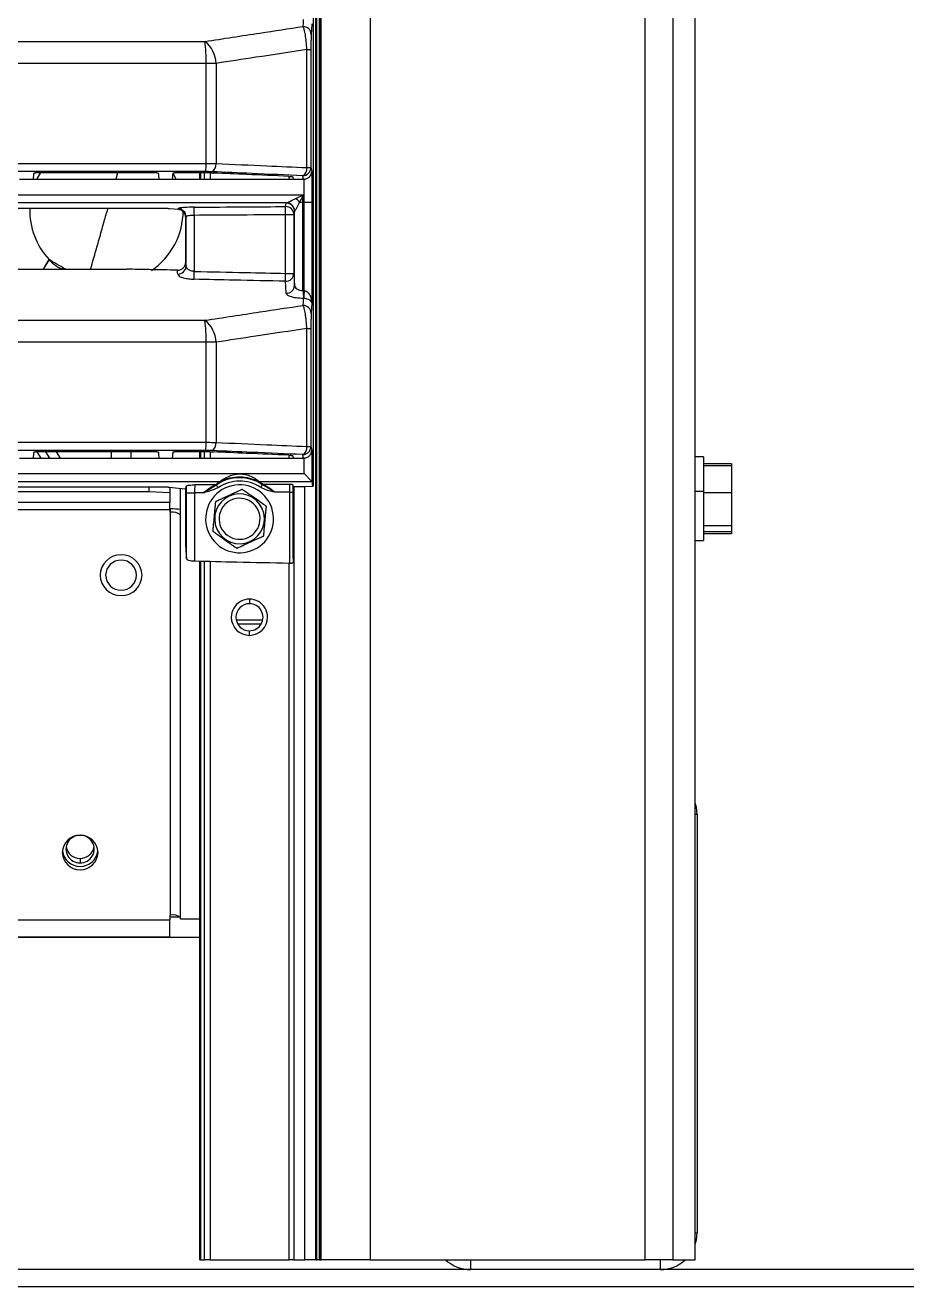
# Model space of a CAD drawing. Header units: millimetres. Extents: x -356 to 237, y 0 to 365.
# Drawn here: x 123.37 to 128.74, y 9.94 to 17.63 of the extents above; entities that cross this region are included whole.
import ezdxf

# ---------------------------------------------------------------- set-up
doc = ezdxf.new("R2010")
doc.units = ezdxf.units.MM

msp = doc.modelspace()

# ---------------------------------------------------------------- linework, layer by layer
at = {"color": 7, "linetype": 'Continuous', "lineweight": 25}
for p, q in [((125.1437, 24.613), (125.1437, 10.1015)), ((125.1438, 24.613), (125.1438, 10.1015)), ((125.1464, 10.1015), (125.1464, 24.613)), ((125.1613, 24.613), (125.1613, 10.1015)), ((125.1654, 24.613), (125.1654, 10.1015)), ((125.1654, 24.613), (125.1654, 10.1015)), ((125.1739, 10.1015), (125.1739, 24.613)), ((125.4731, 24.613), (125.4731, 10.1015)), ((125.1416, 10.1015), (125.1416, 24.4127)), ((127.1479, 10.1015), (127.1479, 24.1694)), ((127.3174, 24.1081), (127.3174, 10.1015)), ((127.4537, 10.1015), (127.4537, 24.103)), ((127.4537, 10.1015), (127.4537, 24.103)), ((125.1239, 19.904), (125.1239, 14.8184)), ((125.0863, 16.7597), (125.0863, 17.4789)), ((125.0863, 17.4789), (125.1113, 17.4789)), ((125.1113, 17.4789), (125.1113, 16.7597)), ((124.4726, 16.7849), (124.4726, 17.3946)), ((124.5328, 17.3946), (124.4726, 17.3946)), ((124.5328, 17.3946), (124.5328, 16.7841)), ((123.3361, 16.6887), (123.418, 16.6887)), ((123.418, 16.6887), (124.1849, 16.6887)), ((124.1718, 16.7268), (123.4322, 16.7268)), ((123.4438, 16.6916), (123.4649, 16.7296)), ((123.9324, 16.7268), (123.922, 16.6887)), ((124.1849, 16.6887), (124.2659, 16.6887)), ((124.2659, 16.6887), (125.0039, 16.6887)), ((124.2688, 16.7259), (124.2876, 16.6916)), ((124.4962, 16.7268), (124.2802, 16.7268)), ((124.4323, 16.7268), (124.4323, 16.6887)), ((124.4376, 16.7268), (124.4376, 16.6887)), ((124.4636, 16.6887), (124.4636, 16.7268)), ((124.4982, 16.7268), (124.4982, 16.6887)), ((124.978, 16.6887), (124.978, 16.706)), ((125.0039, 16.6887), (125.0659, 16.6887)), ((125.0702, 16.5482), (125.0702, 16.6889)), ((125.0863, 16.7597), (125.1113, 16.7597)), ((125.1164, 16.7345), (125.1164, 16.5482)), ((125.0191, 16.5711), (125.0652, 16.594)), ((125.0614, 16.5863), (125.042, 16.5482)), ((125.042, 16.5482), (125.0614, 16.5482)), ((125.0652, 16.594), (125.0614, 16.5863)), ((125.0614, 16.5482), (125.0614, 16.5863)), ((125.0614, 16.5482), (125.0652, 16.5482)), ((125.0614, 16.0094), (125.0614, 16.5482)), ((125.0652, 16.594), (125.0652, 16.5482)), ((125.0702, 16.5482), (125.0652, 16.5482)), ((125.0652, 16.5482), (125.0652, 16.0093)), ((125.0702, 16.0091), (125.0702, 16.5482)), ((125.0702, 16.5482), (125.1164, 16.5482)), ((125.1164, 16.5482), (125.1164, 15.9352)), ((124.241, 16.5106), (118.7045, 16.5106)), ((123.873, 16.5106), (123.8657, 16.4842)), ((124.3489, 16.4513), (124.346, 16.468)), ((124.3505, 16.1585), (124.3505, 16.4592)), ((124.4005, 16.4684), (124.4005, 16.1267)), ((125.0072, 16.472), (124.9572, 16.472)), ((124.9572, 16.1145), (124.9572, 16.472)), ((125.0072, 16.472), (125.0072, 16.1145)), ((125.0114, 16.0414), (125.0114, 16.4931)), ((124.3489, 16.186), (124.3489, 16.4513)), ((123.5148, 16.1988), (123.4798, 16.1401)), ((123.5152, 16.1983), (123.4804, 16.1401)), ((118.7045, 16.1401), (123.989, 16.1401)), ((124.9572, 16.1145), (125.0072, 16.1145)), ((125.0614, 16.0094), (125.0644, 16.0094)), ((125.0863, 15.0597), (125.0863, 15.7789)), ((125.0863, 15.7789), (125.1113, 15.7789)), ((125.1113, 15.7789), (125.1113, 15.0597)), ((124.4726, 15.0849), (124.4726, 15.6946)), ((124.5328, 15.6946), (124.4726, 15.6946)), ((124.5328, 15.6946), (124.5328, 15.0841)), ((124.1718, 15.0268), (123.4322, 15.0268)), ((123.4417, 15.0268), (123.4661, 14.9887)), ((123.4928, 15.0268), (123.5172, 14.9887)), ((123.585, 14.9887), (123.5605, 15.0268)), ((123.8946, 15.0268), (123.8946, 14.9887)), ((124.0146, 15.0268), (124.0146, 14.9887)), ((124.4962, 15.0268), (124.2802, 15.0268)), ((124.4323, 15.0268), (124.4323, 14.9887)), ((124.4376, 15.0268), (124.4376, 14.9887)), ((124.4636, 14.9887), (124.4636, 15.0268)), ((124.4982, 15.0268), (124.4982, 14.9887)), ((124.978, 14.9887), (124.978, 15.006)), ((125.0863, 15.0597), (125.1113, 15.0597)), ((125.1164, 15.0345), (125.1164, 14.8442)), ((123.3361, 14.9887), (123.418, 14.9887)), ((123.418, 14.9887), (124.1849, 14.9887)), ((124.1849, 14.9887), (124.2659, 14.9887)), ((124.2659, 14.9887), (125.0039, 14.9887)), ((125.0039, 14.9887), (125.0659, 14.9887)), ((125.0702, 14.894), (125.0702, 14.9889)), ((127.5046, 14.9961), (127.4537, 14.9961)), ((127.5046, 14.9955), (127.4537, 14.9955)), ((127.5046, 14.9961), (127.5046, 14.9955)), ((127.5046, 14.9955), (127.5046, 14.7844)), ((127.6746, 14.9545), (127.5046, 14.9545)), ((127.6746, 14.9411), (127.5046, 14.9411)), ((127.6746, 14.9545), (127.6746, 14.9411)), ((127.6746, 14.9411), (127.6746, 14.7772)), ((118.7045, 14.894), (125.0702, 14.894)), ((124.5638, 14.8462), (124.5429, 14.8308)), ((124.8072, 14.8325), (124.7883, 14.8462)), ((125.1164, 14.8442), (124.7973, 14.8442)), ((125.1164, 14.8442), (125.1164, 14.8442)), ((124.1261, 14.7829), (113.2833, 14.7829)), ((124.241, 14.8106), (118.7045, 14.8106)), ((124.1261, 14.7829), (124.1261, 14.8106)), ((124.2511, 14.7763), (124.1261, 14.7829)), ((124.2511, 14.8107), (124.2511, 14.7763)), ((124.2511, 14.7763), (124.2511, 14.7179)), ((124.3164, 12.1796), (124.3164, 14.8045)), ((124.3489, 14.4478), (124.3489, 14.8017)), ((124.3522, 14.7772), (124.4022, 14.7772)), ((124.3522, 14.3752), (124.3522, 14.7772)), ((124.4022, 14.7772), (124.4022, 14.3593)), ((124.9821, 14.7809), (125.0021, 14.7809)), ((124.9821, 14.3466), (124.9821, 14.7809)), ((125.0021, 14.7809), (125.0021, 14.352)), ((125.0039, 14.3972), (125.0039, 14.8163)), ((125.0063, 14.8163), (125.0063, 10.1015)), ((125.0733, 10.1015), (125.0733, 14.8164)), ((125.1239, 14.8184), (125.1219, 14.8165)), ((127.5046, 14.7844), (127.4537, 14.7844)), ((127.5046, 14.7844), (127.5046, 14.4855)), ((127.6746, 14.7772), (127.5046, 14.7772)), ((127.6746, 14.7772), (127.6746, 14.5766)), ((124.2511, 14.7179), (113.1583, 14.7179)), ((124.2511, 14.6736), (124.2511, 14.7179)), ((124.2511, 14.6736), (113.1583, 14.6736)), ((124.2511, 14.679), (124.2564, 14.679)), ((124.2511, 14.6736), (124.2511, 14.6583)), ((124.2511, 14.6583), (124.2564, 14.6583)), ((124.2564, 14.6583), (124.2564, 14.679)), ((124.2564, 12.2026), (124.2564, 14.6583)), ((127.6746, 14.5766), (127.5046, 14.5766)), ((127.6746, 14.5399), (127.5046, 14.5399)), ((127.6746, 14.5766), (127.6746, 14.5399)), ((127.6746, 14.5399), (127.6746, 14.5277)), ((127.4537, 14.4855), (127.5046, 14.4855)), ((127.6746, 14.5277), (127.5046, 14.5277)), ((124.4323, 14.3587), (124.4323, 10.1015)), ((124.4376, 14.3586), (124.4376, 10.1015)), ((124.4636, 10.1015), (124.4636, 14.358)), ((124.4982, 14.3573), (124.4982, 10.1015)), ((124.978, 10.1015), (124.978, 14.3467)), ((124.7368, 14.129), (124.7368, 14.101)), ((124.6557, 14.0035), (124.8179, 14.0035)), ((124.6653, 13.9773), (124.8082, 13.9773)), ((124.7368, 13.908), (124.7368, 13.936)), ((127.4537, 12.817), (127.4646, 12.817)), ((127.4646, 12.817), (127.4646, 10.2662)), ((123.7045, 12.5487), (123.7045, 12.5216)), ((113.1583, 12.1743), (124.2511, 12.1743)), ((124.2564, 12.2026), (124.2511, 12.2026)), ((124.2511, 12.2026), (124.2511, 12.1743)), ((124.2511, 12.1924), (124.3128, 12.1924)), ((124.2511, 12.0705), (124.2511, 12.1743)), ((124.3164, 12.1796), (124.4323, 12.1796)), ((124.4323, 12.0654), (112.9768, 12.0654)), ((113.1583, 12.0705), (124.2511, 12.0705)), ((127.4537, 10.2662), (127.4646, 10.2662)), ((124.4376, 10.1015), (124.4323, 10.1015)), ((124.4376, 10.1015), (124.4636, 10.1015)), ((124.4982, 10.1015), (124.4636, 10.1015)), ((124.4982, 10.1015), (124.978, 10.1015)), ((125.0063, 10.1015), (124.978, 10.1015)), ((125.0063, 10.1015), (125.0733, 10.1015)), ((125.1416, 10.1015), (125.0733, 10.1015)), ((125.1437, 10.1015), (125.1416, 10.1015)), ((125.1438, 10.1015), (125.1437, 10.1015)), ((125.1438, 10.1015), (125.1464, 10.1015)), ((125.1613, 10.1015), (125.1464, 10.1015)), ((125.1613, 10.1015), (125.1654, 10.1015)), ((125.1654, 10.1015), (125.1739, 10.1015)), ((125.1654, 10.1015), (125.1654, 10.1015)), ((125.4731, 10.1015), (125.1739, 10.1015)), ((125.4731, 10.1015), (127.1479, 10.1015)), ((126.0845, 10.1015), (126.0845, 10.0416)), ((127.3174, 10.1015), (127.1479, 10.1015)), ((127.24, 10.1015), (127.24, 10.0416)), ((127.3174, 10.1015), (127.4537, 10.1015)), ((127.4537, 10.1015), (127.4537, 10.1015)), ((165.1111, 10.0416), (105.1111, 10.0416)), ((165.1111, 9.937), (105.1111, 9.937))]:
    msp.add_line(p, q, dxfattribs=at)
at = {"color": 7, "linetype": 'Continuous', "lineweight": 25, "flags": 128}
for points in [[(125.0638, 17.6196), (125.0652, 17.6431), (125.0662, 17.6615)], [(125.1164, 17.6352), (125.1143, 17.5997), (125.1127, 17.5718)], [(118.7045, 17.5286), (120.3188, 17.5286), (121.9324, 17.5286), (123.1995, 17.5286), (124.4657, 17.5286)], [(124.4726, 17.3946), (122.5515, 17.3946), (120.6286, 17.3946), (118.7045, 17.3946)], [(118.7045, 16.7849), (120.6284, 16.7849), (122.5517, 16.7849), (124.4726, 16.7849)], [(124.4694, 16.7351), (122.5495, 16.7351), (120.6276, 16.7351), (118.7045, 16.7351)], [(125.1113, 16.7597), (125.1142, 16.7456), (125.1164, 16.7345)], [(118.7045, 16.594), (120.8265, 16.594), (122.9474, 16.594), (125.0652, 16.594)], [(124.9624, 16.5442), (122.8787, 16.5442), (120.7923, 16.5442), (118.7045, 16.5442)], [(124.9568, 16.5218), (124.9592, 16.5336), (124.9611, 16.5429)], [(124.2501, 16.5108), (124.2778, 16.5081), (124.2996, 16.5061)], [(124.4005, 16.4684), (124.4004, 16.4776), (124.4003, 16.4866), (124.4003, 16.4948), (124.4002, 16.5022), (124.4002, 16.5084), (124.4002, 16.5133), (124.4002, 16.5166), (124.4002, 16.5182)], [(124.9572, 16.472), (124.9571, 16.4812), (124.9571, 16.4901), (124.957, 16.4984), (124.957, 16.5057), (124.9569, 16.512), (124.9569, 16.5168), (124.9569, 16.5201), (124.9568, 16.5218)], [(125.0114, 16.4931), (125.009, 16.4813), (125.0072, 16.472)], [(124.3489, 16.186), (124.3498, 16.1706), (124.3505, 16.1585)], [(124.3995, 16.0788), (124.3995, 16.0818), (124.3996, 16.0858), (124.3997, 16.0909), (124.3998, 16.0969), (124.4, 16.1037), (124.4001, 16.111), (124.4003, 16.1188), (124.4005, 16.1267)], [(124.9561, 16.0666), (124.9561, 16.0696), (124.9562, 16.0736), (124.9564, 16.0787), (124.9565, 16.0847), (124.9567, 16.0915), (124.9568, 16.0988), (124.957, 16.1066), (124.9572, 16.1145)], [(125.0072, 16.1145), (125.0095, 16.0736), (125.0114, 16.0414)], [(124.9603, 15.9936), (124.9579, 16.0345), (124.9561, 16.0666)], [(125.0638, 15.9196), (125.0652, 15.9431), (125.0662, 15.9615)], [(125.1164, 15.9352), (125.1143, 15.8997), (125.1127, 15.8718)], [(118.7045, 15.8286), (120.3188, 15.8286), (121.9324, 15.8286), (123.1995, 15.8286), (124.4657, 15.8286)], [(124.4726, 15.6946), (122.5515, 15.6946), (120.6286, 15.6946), (118.7045, 15.6946)], [(118.7045, 15.0849), (120.6284, 15.0849), (122.5517, 15.0849), (124.4726, 15.0849)], [(124.4694, 15.0351), (122.5495, 15.0351), (120.6276, 15.0351), (118.7045, 15.0351)], [(125.1113, 15.0597), (125.1142, 15.0456), (125.1164, 15.0345)], [(124.555, 14.8442), (122.6067, 14.8442), (120.6561, 14.8442), (118.7045, 14.8442)], [(124.2501, 14.8108), (124.3038, 14.8057), (124.346, 14.8017)], [(124.4586, 14.7775), (124.427, 14.7773), (124.4022, 14.7772)], [(124.4041, 14.827), (124.4759, 14.8274), (124.5323, 14.8278)], [(124.5453, 14.8079), (124.5431, 14.8111), (124.541, 14.8142), (124.5391, 14.817), (124.5373, 14.8195), (124.5359, 14.8215), (124.5349, 14.8231), (124.5342, 14.824), (124.5339, 14.8244)], [(124.805, 14.8096), (124.8072, 14.8128), (124.8092, 14.8159), (124.8112, 14.8187), (124.8128, 14.8212), (124.8142, 14.8233), (124.8153, 14.8248), (124.8159, 14.8258), (124.8162, 14.8262)], [(124.8177, 14.8296), (124.9092, 14.8302), (124.9811, 14.8307)], [(124.9821, 14.7809), (124.9317, 14.7805), (124.8921, 14.7803)], [(125.0039, 14.8163), (125.07, 14.8164), (125.1219, 14.8165)], [(124.7417, 14.4768), (124.7414, 14.4773), (124.7412, 14.4778), (124.741, 14.4783), (124.7408, 14.4788), (124.7406, 14.4792), (124.7403, 14.4797), (124.7401, 14.4802), (124.7399, 14.4807)], [(124.3491, 14.4286), (124.3508, 14.3987), (124.3522, 14.3752)], [(125.0036, 14.378), (125.0028, 14.3635), (125.0021, 14.352)], [(127.4646, 12.817), (127.4602, 12.8608), (127.4537, 12.8858)], [(127.4537, 10.1974), (127.4602, 10.2224), (127.4646, 10.2662)]]:
    msp.add_lwpolyline(points, dxfattribs=at)
at = {"color": 7, "linetype": 'Continuous', "lineweight": 25}
for centre, radius, start, end in [((125.0635, 17.5704), 0.0492, 1.57979, 89.63225), ((123.5954, 17.4163), 0.8774, 358.58478, 7.35442), ((124.3567, 17.3902), 0.1762, 1.45169, 51.79876), ((124.2531, 16.7739), 0.2198, 349.81962, 2.85901), ((124.4836, 16.7775), 0.0497, 299.63284, 7.62208), ((125.0371, 16.753), 0.0497, 299.64466, 7.66666), ((125.0614, 16.7599), 0.05, 270.37647, 359.79657), ((124.9614, 16.4929), 0.05, 0.20666, 90.38412), ((124.9616, 16.4938), 0.0504, 0.67877, 89.14821), ((124.9131, 16.4426), 0.1666, 39.3259, 50.46237), ((123.84, 16.4978), 0.4418, 178.27544, 222.67469), ((123.8855, 16.4999), 0.4477, 304.74377, 359.63822), ((124.3005, 16.4591), 0.05, 0.20314, 90.34488), ((124.9572, 16.4718), 0.05, 0.20986, 90.38632), ((123.6498, 16.3025), 0.169, 217.85839, 254.58633), ((124.3012, 16.1599), 0.0493, 268.02483, 358.35746), ((124.9579, 16.1159), 0.0493, 267.90172, 358.34911), ((124.9621, 16.0429), 0.0493, 267.90172, 358.34911), ((125.4299, 15.9997), 0.3656, 178.48602, 185.99601), ((125.3487, 15.9965), 0.2838, 177.40525, 187.07985), ((125.3521, 15.9816), 0.2832, 174.42839, 184.08188), ((125.0635, 15.8704), 0.0492, 1.57754, 89.64012), ((123.5954, 15.7163), 0.8774, 358.58478, 7.35442), ((124.3567, 15.6902), 0.1762, 1.45169, 51.79876), ((124.2531, 15.0739), 0.2197, 349.81822, 2.86041), ((124.4836, 15.0775), 0.0497, 299.62724, 7.62768), ((125.0371, 15.053), 0.0497, 299.64125, 7.67006), ((125.0614, 15.0598), 0.05, 270.37103, 359.802), ((124.6764, 14.6185), 0.2504, 56.05111, 124.67676), ((124.6764, 14.6185), 0.2303, 56.04668, 124.68019), ((124.5551, 14.8637), 0.0195, 269.61116, 296.16223), ((124.7969, 14.8638), 0.0196, 243.97353, 271.08334), ((124.6764, 14.6185), 0.207, 114.74402, 294.74402), ((124.5324, 14.8475), 0.0197, 269.77342, 301.99582), ((124.6764, 14.6185), 0.207, 294.74402, 114.74402), ((124.6764, 14.6185), 0.1517, 294.74401, 114.74401), ((124.8174, 14.8494), 0.0198, 238.80168, 270.90797), ((124.6764, 14.6185), 0.1517, 114.74401, 294.74401), ((124.6764, 14.6185), 0.125, 114.74364, 294.74444), ((123.696, 14.3365), 1.0084, 24.60575, 24.84737), ((124.6764, 14.6185), 0.125, 294.74364, 114.74444), ((124.2579, 14.1878), 0.4912, 83.15754, 90.17207), ((124.2704, 14.5887), 0.071, 49.60718, 101.36902), ((123.9546, 14.2715), 0.128, 1.50469, 178.49531), ((123.9546, 14.2722), 0.0945, 1.59842, 178.40158), ((123.9546, 14.2782), 0.128, 181.50252, 358.49748), ((123.9546, 14.2775), 0.0945, 181.59646, 358.40354), ((124.7364, 14.0185), 0.1105, 359.99757, 180.00243), ((124.7368, 14.0185), 0.0825, 90.00163, 269.99837), ((124.7368, 14.0185), 0.0825, 269.99837, 90.00163), ((124.7364, 14.0185), 0.1105, 180, 0), ((123.7049, 12.5814), 0.109, 1.59652, 178.40348), ((123.7022, 12.6052), 0.0836, 88.40234, 271.59766), ((123.7033, 12.6342), 0.0855, 190.42098, 270.85796), ((123.7069, 12.6052), 0.0836, 268.39924, 91.60076), ((123.7058, 12.6342), 0.0855, 269.13511, 349.58595), ((123.7049, 12.5875), 0.109, 181.59908, 358.40092), ((123.7049, 12.6086), 0.1093, 187.23208, 352.76792), ((124.2704, 12.133), 0.071, 49.6185, 101.3661), ((126.0846, 10.2662), 0.2246, 227.16409, 269.99776), ((127.2399, 10.2662), 0.2246, 270.00104, 312.83591)]:
    msp.add_arc(centre, radius, start, end, dxfattribs=at)
for points, knots in [([(124.4657, 17.5286), (124.5773, 17.5457), (124.7767, 17.5762), (124.9761, 17.6064), (125.0638, 17.6196)], [0, 0, 0, 0, 0.560013, 1, 1, 1, 1]), ([(125.0863, 17.4789), (125.0855, 17.4951), (125.0838, 17.5253), (125.0784, 17.5657), (125.0729, 17.5969), (125.0664, 17.6132), (125.0638, 17.6196)], [0, 0, 0, 0, 0.339843, 0.632774, 0.855599, 1, 1, 1, 1]), ([(125.1127, 17.5718), (125.1125, 17.5667), (125.1119, 17.5533), (125.1117, 17.5317), (125.1114, 17.5058), (125.1114, 17.4882), (125.1113, 17.4789)], [0, 0, 0, 0, 0.1653963, 0.4312572, 0.6995606, 1, 1, 1, 1]), ([(125.0863, 17.4789), (124.983, 17.4633), (124.7985, 17.4353), (124.614, 17.4071), (124.5328, 17.3946)], [0, 0, 0, 0, 0.5599894, 1, 1, 1, 1]), ([(124.4726, 16.7849), (124.4829, 16.7848), (124.503, 16.7848), (124.5231, 16.7843), (124.5328, 16.7841)], [0, 0, 0, 0, 0.51293, 1, 1, 1, 1]), ([(124.5328, 16.7841), (124.6362, 16.7795), (124.8207, 16.7713), (125.0052, 16.7632), (125.0863, 16.7597)], [0, 0, 0, 0, 0.559996, 1, 1, 1, 1]), ([(123.4217, 16.7259), (123.4212, 16.7217), (123.4205, 16.7147), (123.4196, 16.7051), (123.4188, 16.6969), (123.4182, 16.6915), (123.418, 16.6887)], [0, 0, 0, 0, 0.339944, 0.559967, 0.779977, 1, 1, 1, 1]), ([(123.4217, 16.7259), (123.4218, 16.726), (123.4221, 16.7262), (123.4232, 16.7263), (123.4247, 16.7265), (123.4266, 16.7267), (123.429, 16.7268), (123.4309, 16.7268), (123.4322, 16.7268)], [0, 0, 0, 0, 0.038898, 0.116835, 0.304568, 0.462722, 0.636934, 1, 1, 1, 1]), ([(124.1718, 16.7268), (124.173, 16.7268), (124.1752, 16.7268), (124.178, 16.7267), (124.1799, 16.7264), (124.1808, 16.7263), (124.1811, 16.7261), (124.1812, 16.726)], [0, 0, 0, 0, 0.372918, 0.701551, 0.894435, 0.965093, 1, 1, 1, 1]), ([(124.1812, 16.726), (124.1819, 16.719), (124.1831, 16.7066), (124.1843, 16.6942), (124.1849, 16.6887)], [0, 0, 0, 0, 0.559986, 1, 1, 1, 1]), ([(124.2696, 16.7259), (124.2691, 16.7217), (124.2685, 16.7147), (124.2675, 16.7051), (124.2667, 16.6969), (124.2661, 16.6915), (124.2659, 16.6887)], [0, 0, 0, 0, 0.3400293, 0.5599695, 0.7800473, 1, 1, 1, 1]), ([(124.2696, 16.7259), (124.2697, 16.726), (124.27, 16.7262), (124.2712, 16.7263), (124.2726, 16.7265), (124.2745, 16.7267), (124.277, 16.7268), (124.2789, 16.7268), (124.2802, 16.7268)], [0, 0, 0, 0, 0.039491, 0.11795, 0.3056, 0.463994, 0.638263, 1, 1, 1, 1]), ([(124.5081, 16.7343), (124.5011, 16.7345), (124.4882, 16.735), (124.4753, 16.735), (124.4694, 16.7351)], [0, 0, 0, 0, 0.544723, 1, 1, 1, 1]), ([(124.4962, 16.7268), (124.4999, 16.7268), (124.507, 16.7268), (124.5142, 16.7265), (124.5177, 16.7264)], [0, 0, 0, 0, 0.512987, 1, 1, 1, 1]), ([(125.0617, 16.7099), (124.9584, 16.7144), (124.7738, 16.7225), (124.5893, 16.7307), (124.5081, 16.7343)], [0, 0, 0, 0, 0.559999, 1, 1, 1, 1]), ([(124.9761, 16.7061), (124.8905, 16.7099), (124.7377, 16.7166), (124.5849, 16.7234), (124.5177, 16.7264)], [0, 0, 0, 0, 0.559995, 1, 1, 1, 1]), ([(124.9761, 16.7061), (124.9794, 16.706), (124.9855, 16.7057), (124.993, 16.7048), (124.9983, 16.7043), (125.0004, 16.7031), (125.0011, 16.7026)], [0, 0, 0, 0, 0.388766, 0.713671, 0.897687, 1, 1, 1, 1]), ([(125.0011, 16.7026), (125.0016, 16.7), (125.0025, 16.6954), (125.0035, 16.6908), (125.0039, 16.6887)], [0, 0, 0, 0, 0.559971, 1, 1, 1, 1]), ([(125.0659, 16.6887), (125.0651, 16.6927), (125.0637, 16.6997), (125.0623, 16.7068), (125.0617, 16.7099)], [0, 0, 0, 0, 0.559862, 1, 1, 1, 1]), ([(125.0702, 16.6889), (125.0694, 16.6889), (125.068, 16.6888), (125.0665, 16.6888), (125.0659, 16.6887)], [0, 0, 0, 0, 0.559602, 1, 1, 1, 1]), ([(125.0702, 16.6889), (125.0737, 16.6894), (125.0807, 16.6904), (125.093, 16.6954), (125.1051, 16.7047), (125.1144, 16.7191), (125.1157, 16.7295), (125.1164, 16.7345)], [0, 0, 0, 0, 0.1481651, 0.2986486, 0.5582997, 0.7867772, 1, 1, 1, 1]), ([(124.9611, 16.5429), (124.9612, 16.5432), (124.9615, 16.5437), (124.9621, 16.544), (124.9624, 16.5442)], [0, 0, 0, 0, 0.459628, 1, 1, 1, 1]), ([(124.9624, 16.5442), (124.9633, 16.5446), (124.9659, 16.5456), (124.9728, 16.5488), (124.9908, 16.5572), (125.0072, 16.5653), (125.0191, 16.5711)], [0, 0, 0, 0, 0.048842, 0.129519, 0.365515, 1, 1, 1, 1]), ([(125.042, 16.5482), (125.0364, 16.5376), (125.0282, 16.5218), (125.0186, 16.5048), (125.0143, 16.4973), (125.0126, 16.4952), (125.0121, 16.4944)], [0, 0, 0, 0, 0.581319, 0.868006, 0.95326, 1, 1, 1, 1]), ([(123.7688, 16.1401), (123.7692, 16.1413), (123.7754, 16.1625), (123.7904, 16.2155), (123.8144, 16.3003), (123.8406, 16.3937), (123.8577, 16.4555), (123.8657, 16.4842)], [0, 0, 0, 0, 0.009834, 0.185949, 0.462199, 0.749537, 1, 1, 1, 1]), ([(124.241, 16.5106), (124.2425, 16.5106), (124.2456, 16.5106), (124.2486, 16.5107), (124.2501, 16.5108)], [0, 0, 0, 0, 0.505002, 1, 1, 1, 1]), ([(124.2996, 16.5061), (124.2997, 16.5066), (124.2999, 16.5076), (124.3001, 16.5086), (124.3002, 16.509)], [0, 0, 0, 0, 0.559585, 1, 1, 1, 1]), ([(124.346, 16.468), (124.3435, 16.4736), (124.3387, 16.4842), (124.3235, 16.4996), (124.3089, 16.5036), (124.2996, 16.5061)], [0, 0, 0, 0, 0.292698, 0.549806, 1, 1, 1, 1]), ([(124.4002, 16.5182), (124.386, 16.5181), (124.3604, 16.5179), (124.3295, 16.5149), (124.3095, 16.5139), (124.3023, 16.5101), (124.3002, 16.509)], [0, 0, 0, 0, 0.418853, 0.759017, 0.930714, 1, 1, 1, 1]), ([(124.3505, 16.4592), (124.3502, 16.4577), (124.3496, 16.4551), (124.3491, 16.4524), (124.3489, 16.4513)], [0, 0, 0, 0, 0.560104, 1, 1, 1, 1]), ([(124.4005, 16.4684), (124.3943, 16.4682), (124.3852, 16.4679), (124.3734, 16.4668), (124.3643, 16.4652), (124.3558, 16.4643), (124.3517, 16.4604), (124.3505, 16.4592)], [0, 0, 0, 0, 0.35679, 0.527667, 0.683183, 0.899382, 1, 1, 1, 1]), ([(124.4002, 16.5182), (124.5041, 16.5189), (124.6896, 16.52), (124.8752, 16.5212), (124.9568, 16.5218)], [0, 0, 0, 0, 0.56, 1, 1, 1, 1]), ([(124.9572, 16.472), (124.8533, 16.4713), (124.6677, 16.4701), (124.4821, 16.4689), (124.4005, 16.4684)], [0, 0, 0, 0, 0.560001, 1, 1, 1, 1]), ([(125.0121, 16.4944), (125.0119, 16.4942), (125.0115, 16.4938), (125.0114, 16.4933), (125.0114, 16.4931)], [0, 0, 0, 0, 0.5976616, 1, 1, 1, 1]), ([(123.5164, 16.1988), (123.5161, 16.1984), (123.5157, 16.1979), (123.5153, 16.1983), (123.5152, 16.1983)], [0, 0, 0, 0, 0.772031, 1, 1, 1, 1]), ([(123.6182, 16.139), (123.6082, 16.1446), (123.5882, 16.156), (123.5541, 16.1756), (123.5303, 16.1902), (123.5164, 16.1988)], [0, 0, 0, 0, 0.290519, 0.584551, 1, 1, 1, 1]), ([(124.2981, 16.134), (124.3015, 16.1341), (124.3083, 16.1344), (124.318, 16.1375), (124.3269, 16.1424), (124.3371, 16.1512), (124.3467, 16.1657), (124.3481, 16.1792), (124.3489, 16.186)], [0, 0, 0, 0, 0.1251239, 0.2507597, 0.3760891, 0.5012403, 0.7505707, 1, 1, 1, 1]), ([(124.4005, 16.1267), (124.397, 16.127), (124.3902, 16.1275), (124.3805, 16.1298), (124.3717, 16.1331), (124.3625, 16.1383), (124.3533, 16.1462), (124.3513, 16.1546), (124.3505, 16.1585)], [0, 0, 0, 0, 0.161328, 0.322142, 0.46229, 0.599957, 0.820546, 1, 1, 1, 1]), ([(123.9902, 16.1401), (123.99, 16.1401), (123.9896, 16.1401), (123.9892, 16.1401), (123.989, 16.1401)], [0, 0, 0, 0, 0.5604521, 1, 1, 1, 1]), ([(124.2981, 16.134), (124.2407, 16.1352), (124.138, 16.1372), (124.0354, 16.1392), (123.9902, 16.1401)], [0, 0, 0, 0, 0.560008, 1, 1, 1, 1]), ([(124.2995, 16.1106), (124.2992, 16.115), (124.2988, 16.1228), (124.2983, 16.1306), (124.2981, 16.134)], [0, 0, 0, 0, 0.560019, 1, 1, 1, 1]), ([(124.2995, 16.1106), (124.3024, 16.106), (124.3105, 16.0932), (124.3366, 16.0868), (124.3663, 16.0803), (124.388, 16.0794), (124.3995, 16.0788)], [0, 0, 0, 0, 0.146654, 0.407435, 0.685515, 1, 1, 1, 1]), ([(124.9561, 16.0666), (124.8522, 16.069), (124.6666, 16.0732), (124.4811, 16.0771), (124.3995, 16.0788)], [0, 0, 0, 0, 0.560005, 1, 1, 1, 1]), ([(124.4005, 16.1267), (124.5044, 16.1245), (124.69, 16.1206), (124.8755, 16.1164), (124.9572, 16.1145)], [0, 0, 0, 0, 0.560004, 1, 1, 1, 1]), ([(125.0114, 16.0414), (125.0115, 16.0401), (125.0117, 16.0383), (125.0122, 16.0366), (125.0123, 16.0361), (125.0123, 16.036), (125.0124, 16.036), (125.013, 16.034), (125.016, 16.028), (125.0233, 16.0212), (125.0327, 16.016), (125.0414, 16.0127), (125.0511, 16.0103), (125.0579, 16.0097), (125.0614, 16.0094)], [0, 0, 0, 0, 0.063926, 0.080847, 0.085357, 0.086583, 0.086976, 0.087207, 0.180689, 0.400963, 0.538533, 0.678288, 0.839009, 1, 1, 1, 1]), ([(125.0644, 16.0094), (125.0645, 16.0094), (125.0648, 16.0094), (125.0651, 16.0093), (125.0652, 16.0093)], [0, 0, 0, 0, 0.55966, 1, 1, 1, 1]), ([(125.0652, 16.0093), (125.0662, 16.0093), (125.0678, 16.0093), (125.0695, 16.0092), (125.0702, 16.0091)], [0, 0, 0, 0, 0.5598353, 1, 1, 1, 1]), ([(125.0702, 16.0091), (125.0742, 16.0081), (125.0825, 16.006), (125.0958, 15.9959), (125.1119, 15.9732), (125.1146, 15.9502), (125.1164, 15.9352)], [0, 0, 0, 0, 0.129207, 0.272909, 0.523848, 1, 1, 1, 1]), ([(124.4657, 15.8286), (124.5773, 15.8457), (124.7767, 15.8762), (124.9761, 15.9064), (125.0638, 15.9196)], [0, 0, 0, 0, 0.560013, 1, 1, 1, 1]), ([(125.0662, 15.9615), (125.0511, 15.9621), (125.0233, 15.9632), (124.9906, 15.9713), (124.9673, 15.9799), (124.9622, 15.9898), (124.9603, 15.9936)], [0, 0, 0, 0, 0.392449, 0.717181, 0.893069, 1, 1, 1, 1]), ([(125.0863, 15.7789), (125.0855, 15.7951), (125.0838, 15.8253), (125.0784, 15.8657), (125.0729, 15.8969), (125.0664, 15.9132), (125.0638, 15.9196)], [0, 0, 0, 0, 0.3398537, 0.6327937, 0.8556249, 1, 1, 1, 1]), ([(125.0671, 15.9615), (125.0669, 15.9615), (125.0667, 15.9615), (125.0664, 15.9615), (125.0662, 15.9615)], [0, 0, 0, 0, 0.559775, 1, 1, 1, 1]), ([(125.0696, 15.9615), (125.0691, 15.9615), (125.0683, 15.9615), (125.0675, 15.9615), (125.0671, 15.9615)], [0, 0, 0, 0, 0.561111, 1, 1, 1, 1]), ([(125.1164, 15.9352), (125.1155, 15.9383), (125.1136, 15.9453), (125.103, 15.9533), (125.0913, 15.958), (125.0796, 15.9607), (125.073, 15.9612), (125.0696, 15.9615)], [0, 0, 0, 0, 0.163464, 0.374429, 0.655167, 0.822126, 1, 1, 1, 1]), ([(125.1127, 15.8718), (125.1125, 15.8667), (125.1119, 15.8533), (125.1117, 15.8317), (125.1114, 15.8058), (125.1114, 15.7882), (125.1113, 15.7789)], [0, 0, 0, 0, 0.1653963, 0.4312572, 0.6995606, 1, 1, 1, 1]), ([(125.0863, 15.7789), (124.983, 15.7633), (124.7985, 15.7353), (124.614, 15.7071), (124.5328, 15.6946)], [0, 0, 0, 0, 0.5599894, 1, 1, 1, 1]), ([(124.4726, 15.0849), (124.4829, 15.0848), (124.503, 15.0848), (124.5231, 15.0843), (124.5328, 15.0841)], [0, 0, 0, 0, 0.51293, 1, 1, 1, 1]), ([(124.5328, 15.0841), (124.6362, 15.0795), (124.8207, 15.0713), (125.0052, 15.0632), (125.0863, 15.0597)], [0, 0, 0, 0, 0.559996, 1, 1, 1, 1]), ([(123.4217, 15.0259), (123.4212, 15.0217), (123.4205, 15.0147), (123.4196, 15.0051), (123.4188, 14.9969), (123.4182, 14.9915), (123.418, 14.9887)], [0, 0, 0, 0, 0.340069, 0.559967, 0.779977, 1, 1, 1, 1]), ([(123.4217, 15.0259), (123.4218, 15.026), (123.4221, 15.0262), (123.4232, 15.0263), (123.4247, 15.0265), (123.4266, 15.0267), (123.429, 15.0268), (123.4309, 15.0268), (123.4322, 15.0268)], [0, 0, 0, 0, 0.038898, 0.116835, 0.304568, 0.462722, 0.636934, 1, 1, 1, 1]), ([(124.1718, 15.0268), (124.173, 15.0268), (124.1752, 15.0268), (124.178, 15.0267), (124.1799, 15.0264), (124.1808, 15.0263), (124.1811, 15.0261), (124.1812, 15.026)], [0, 0, 0, 0, 0.373002, 0.701709, 0.894699, 0.965373, 1, 1, 1, 1]), ([(124.1812, 15.026), (124.1819, 15.019), (124.1831, 15.0066), (124.1843, 14.9942), (124.1849, 14.9887)], [0, 0, 0, 0, 0.559986, 1, 1, 1, 1]), ([(124.2696, 15.0259), (124.2691, 15.0217), (124.2685, 15.0147), (124.2675, 15.0051), (124.2667, 14.9969), (124.2661, 14.9915), (124.2659, 14.9887)], [0, 0, 0, 0, 0.3400293, 0.5599695, 0.7800473, 1, 1, 1, 1]), ([(124.2696, 15.0259), (124.2697, 15.026), (124.27, 15.0262), (124.2712, 15.0263), (124.2726, 15.0265), (124.2745, 15.0267), (124.277, 15.0268), (124.2789, 15.0268), (124.2802, 15.0268)], [0, 0, 0, 0, 0.039491, 0.11795, 0.3056, 0.463994, 0.638263, 1, 1, 1, 1]), ([(124.5081, 15.0343), (124.5011, 15.0345), (124.4882, 15.035), (124.4753, 15.035), (124.4694, 15.0351)], [0, 0, 0, 0, 0.544723, 1, 1, 1, 1]), ([(124.4962, 15.0268), (124.4999, 15.0268), (124.507, 15.0268), (124.5142, 15.0265), (124.5177, 15.0264)], [0, 0, 0, 0, 0.512987, 1, 1, 1, 1]), ([(125.0617, 15.0099), (124.9584, 15.0144), (124.7738, 15.0225), (124.5893, 15.0307), (124.5081, 15.0343)], [0, 0, 0, 0, 0.559999, 1, 1, 1, 1]), ([(124.9761, 15.0061), (124.8905, 15.0099), (124.7377, 15.0166), (124.5849, 15.0234), (124.5177, 15.0264)], [0, 0, 0, 0, 0.559995, 1, 1, 1, 1]), ([(124.9761, 15.0061), (124.9794, 15.006), (124.9855, 15.0057), (124.993, 15.0048), (124.9983, 15.0043), (125.0004, 15.0031), (125.0011, 15.0026)], [0, 0, 0, 0, 0.388766, 0.713671, 0.897687, 1, 1, 1, 1]), ([(125.0011, 15.0026), (125.0016, 15), (125.0025, 14.9954), (125.0035, 14.9908), (125.0039, 14.9887)], [0, 0, 0, 0, 0.559971, 1, 1, 1, 1]), ([(125.0659, 14.9887), (125.0651, 14.9927), (125.0637, 14.9997), (125.0623, 15.0068), (125.0617, 15.0099)], [0, 0, 0, 0, 0.559862, 1, 1, 1, 1]), ([(125.0702, 14.9889), (125.0737, 14.9894), (125.0807, 14.9904), (125.093, 14.9954), (125.1051, 15.0047), (125.1144, 15.0191), (125.1157, 15.0295), (125.1164, 15.0345)], [0, 0, 0, 0, 0.148163, 0.298619, 0.558307, 0.786781, 1, 1, 1, 1]), ([(125.0702, 14.9889), (125.0694, 14.9889), (125.068, 14.9888), (125.0665, 14.9888), (125.0659, 14.9887)], [0, 0, 0, 0, 0.559643, 1, 1, 1, 1]), ([(124.5323, 14.8278), (124.5363, 14.8309), (124.5436, 14.8367), (124.5514, 14.8419), (124.555, 14.8442)], [0, 0, 0, 0, 0.53905, 1, 1, 1, 1]), ([(124.555, 14.8442), (124.5555, 14.8446), (124.5567, 14.8456), (124.56, 14.8482), (124.5677, 14.854), (124.5848, 14.8659), (124.6113, 14.8798), (124.6449, 14.89), (124.679, 14.8932), (124.7129, 14.8894), (124.7458, 14.8788), (124.7712, 14.865), (124.7869, 14.8534), (124.794, 14.8477), (124.7964, 14.8451), (124.7973, 14.8442)], [0, 0, 0, 0, 0.0066194, 0.0177134, 0.047333, 0.1157086, 0.2527194, 0.3832484, 0.509779, 0.6357078, 0.7655474, 0.8978443, 0.9602206, 0.9856448, 1, 1, 1, 1]), ([(124.7883, 14.8462), (124.788, 14.8464), (124.7872, 14.8469), (124.7847, 14.8481), (124.7785, 14.8512), (124.7634, 14.8577), (124.7295, 14.8687), (124.6776, 14.8754), (124.6252, 14.8693), (124.5905, 14.8584), (124.5745, 14.8516), (124.5677, 14.8483), (124.565, 14.8469), (124.5641, 14.8464), (124.5638, 14.8462)], [0, 0, 0, 0, 0.004364, 0.012719, 0.035553, 0.094058, 0.224883, 0.493058, 0.762732, 0.897693, 0.960692, 0.986126, 0.995266, 1, 1, 1, 1]), ([(124.7973, 14.8442), (124.8013, 14.8415), (124.8084, 14.8369), (124.815, 14.8318), (124.8177, 14.8296)], [0, 0, 0, 0, 0.578178, 1, 1, 1, 1]), ([(125.0702, 14.894), (125.0755, 14.8887), (125.0855, 14.8785), (125.0994, 14.8642), (125.1089, 14.8535), (125.1145, 14.8473), (125.1159, 14.845), (125.1164, 14.8442)], [0, 0, 0, 0, 0.328718, 0.632153, 0.87849, 0.962902, 1, 1, 1, 1]), ([(125.1164, 14.8442), (125.1174, 14.839), (125.1192, 14.8298), (125.1211, 14.8205), (125.1219, 14.8165)], [0, 0, 0, 0, 0.559982, 1, 1, 1, 1]), ([(124.241, 14.8106), (124.2425, 14.8106), (124.2456, 14.8106), (124.2486, 14.8107), (124.2501, 14.8108)], [0, 0, 0, 0, 0.505002, 1, 1, 1, 1]), ([(124.346, 14.8017), (124.3465, 14.8017), (124.3475, 14.8017), (124.3485, 14.8017), (124.3489, 14.8017)], [0, 0, 0, 0, 0.559736, 1, 1, 1, 1]), ([(124.3489, 14.8017), (124.3495, 14.805), (124.3507, 14.8108), (124.3519, 14.8166), (124.3524, 14.8192)], [0, 0, 0, 0, 0.559864, 1, 1, 1, 1]), ([(124.3522, 14.7772), (124.3522, 14.7852), (124.3522, 14.7992), (124.3523, 14.8132), (124.3524, 14.8192)], [0, 0, 0, 0, 0.5705154, 1, 1, 1, 1]), ([(124.3524, 14.8192), (124.354, 14.82), (124.3593, 14.8226), (124.3771, 14.8241), (124.3926, 14.8258), (124.4041, 14.827)], [0, 0, 0, 0, 0.104272, 0.337588, 1, 1, 1, 1]), ([(124.4041, 14.827), (124.4039, 14.8254), (124.4031, 14.82), (124.4028, 14.8094), (124.4023, 14.7945), (124.4022, 14.7832), (124.4022, 14.7772)], [0, 0, 0, 0, 0.100395, 0.322455, 0.636435, 1, 1, 1, 1]), ([(124.4586, 14.7775), (124.4652, 14.7836), (124.4782, 14.7954), (124.4991, 14.8098), (124.5159, 14.8194), (124.5263, 14.8247), (124.5304, 14.8268), (124.5318, 14.8275), (124.5323, 14.8278)], [0, 0, 0, 0, 0.299094, 0.589405, 0.84705, 0.945883, 0.980318, 1, 1, 1, 1]), ([(124.4586, 14.7775), (124.4719, 14.7866), (124.4964, 14.8032), (124.5222, 14.8178), (124.5339, 14.8244)], [0, 0, 0, 0, 0.543282, 1, 1, 1, 1]), ([(124.5453, 14.8079), (124.5296, 14.8009), (124.5016, 14.7883), (124.4718, 14.7808), (124.4586, 14.7775)], [0, 0, 0, 0, 0.558525, 1, 1, 1, 1]), ([(124.5429, 14.8308), (124.5419, 14.8301), (124.5389, 14.8279), (124.536, 14.8258), (124.5339, 14.8244)], [0, 0, 0, 0, 0.32317, 1, 1, 1, 1]), ([(124.6929, 14.7979), (124.6926, 14.7977), (124.6914, 14.7972), (124.6887, 14.7959), (124.6844, 14.794), (124.6736, 14.789), (124.649, 14.7776), (124.6263, 14.7672), (124.6111, 14.7602)], [0, 0, 0, 0, 0.011163, 0.044056, 0.097522, 0.170178, 0.4407, 1, 1, 1, 1]), ([(124.84, 14.6939), (124.8399, 14.694), (124.8395, 14.6942), (124.8382, 14.6952), (124.8341, 14.698), (124.8237, 14.7054), (124.8006, 14.7217), (124.7666, 14.7457), (124.7326, 14.7698), (124.7094, 14.7862), (124.6988, 14.7937), (124.6947, 14.7966), (124.6933, 14.7976), (124.693, 14.7978), (124.6929, 14.7979)], [0, 0, 0, 0, 0.0017418, 0.0069392, 0.0274988, 0.0847736, 0.2193833, 0.4985795, 0.7774425, 0.9139028, 0.9720742, 0.9929367, 0.9982281, 1, 1, 1, 1]), ([(124.8921, 14.7803), (124.8752, 14.7841), (124.8452, 14.7909), (124.8173, 14.8039), (124.805, 14.8096)], [0, 0, 0, 0, 0.5614197, 1, 1, 1, 1]), ([(124.8162, 14.8262), (124.8141, 14.8276), (124.8111, 14.8297), (124.8081, 14.8318), (124.8072, 14.8325)], [0, 0, 0, 0, 0.676775, 1, 1, 1, 1]), ([(124.8921, 14.7803), (124.8787, 14.7892), (124.854, 14.8055), (124.828, 14.8197), (124.8162, 14.8262)], [0, 0, 0, 0, 0.5432969, 1, 1, 1, 1]), ([(124.8177, 14.8296), (124.8183, 14.8293), (124.8197, 14.8286), (124.8238, 14.8266), (124.8343, 14.8214), (124.8512, 14.812), (124.8723, 14.7979), (124.8854, 14.7862), (124.8921, 14.7803)], [0, 0, 0, 0, 0.019677, 0.05416, 0.152985, 0.410543, 0.70089, 1, 1, 1, 1]), ([(124.9811, 14.8307), (124.9856, 14.83), (124.9919, 14.8291), (124.9991, 14.8283), (125.0012, 14.827), (125.0018, 14.8266)], [0, 0, 0, 0, 0.649751, 0.899351, 1, 1, 1, 1]), ([(124.9821, 14.7809), (124.9821, 14.7869), (124.9821, 14.7982), (124.9819, 14.8131), (124.9818, 14.8237), (124.9813, 14.829), (124.9811, 14.8307)], [0, 0, 0, 0, 0.363846, 0.67808, 0.900084, 1, 1, 1, 1]), ([(125.0039, 14.8163), (125.0035, 14.8183), (125.0028, 14.8217), (125.0021, 14.8251), (125.0018, 14.8266)], [0, 0, 0, 0, 0.560162, 1, 1, 1, 1]), ([(125.0018, 14.8266), (125.0019, 14.8185), (125.0021, 14.8033), (125.0021, 14.7881), (125.0021, 14.7809)], [0, 0, 0, 0, 0.528602, 1, 1, 1, 1]), ([(124.5293, 14.7225), (124.5293, 14.7224), (124.5292, 14.722), (124.5291, 14.7203), (124.5286, 14.7154), (124.5274, 14.7027), (124.5249, 14.6745), (124.521, 14.6331), (124.5172, 14.5916), (124.5146, 14.5632), (124.5134, 14.5504), (124.513, 14.5453), (124.5128, 14.5436), (124.5128, 14.5432), (124.5128, 14.5431)], [0, 0, 0, 0, 0.00175, 0.006956, 0.027523, 0.084773, 0.219414, 0.498588, 0.777447, 0.913895, 0.972083, 0.992935, 0.998221, 1, 1, 1, 1]), ([(124.6111, 14.7602), (124.5958, 14.7531), (124.5732, 14.7427), (124.5485, 14.7314), (124.5377, 14.7264), (124.5334, 14.7244), (124.5308, 14.7232), (124.5296, 14.7226), (124.5293, 14.7225)], [0, 0, 0, 0, 0.5602217, 0.8307499, 0.9030215, 0.9562006, 0.9889155, 1, 1, 1, 1]), ([(124.8235, 14.5145), (124.8235, 14.5146), (124.8235, 14.5151), (124.8237, 14.5167), (124.8241, 14.5217), (124.8253, 14.5344), (124.8279, 14.5625), (124.8317, 14.604), (124.8355, 14.6455), (124.8381, 14.6738), (124.8393, 14.6867), (124.8398, 14.6917), (124.8399, 14.6934), (124.84, 14.6938), (124.84, 14.6939)], [0, 0, 0, 0, 0.0017526, 0.0069586, 0.0274995, 0.0847722, 0.2193869, 0.498587, 0.7774475, 0.9138925, 0.9720829, 0.9929351, 0.9982189, 1, 1, 1, 1]), ([(124.5128, 14.5431), (124.5129, 14.5431), (124.5132, 14.5428), (124.5146, 14.5419), (124.5186, 14.539), (124.529, 14.5316), (124.5521, 14.5153), (124.5861, 14.4913), (124.6202, 14.4672), (124.6434, 14.4508), (124.6539, 14.4433), (124.6581, 14.4404), (124.6594, 14.4394), (124.6598, 14.4392), (124.6599, 14.4391)], [0, 0, 0, 0, 0.001736, 0.006954, 0.027499, 0.084752, 0.219398, 0.49858, 0.777443, 0.913882, 0.972074, 0.992937, 0.998207, 1, 1, 1, 1]), ([(124.6599, 14.4391), (124.6602, 14.4393), (124.6614, 14.4399), (124.664, 14.4411), (124.6684, 14.4431), (124.6792, 14.448), (124.7038, 14.4594), (124.7264, 14.4698), (124.7417, 14.4768)], [0, 0, 0, 0, 0.011164, 0.044058, 0.097505, 0.170186, 0.440721, 1, 1, 1, 1]), ([(124.7417, 14.4768), (124.7569, 14.4839), (124.7796, 14.4943), (124.8042, 14.5056), (124.815, 14.5107), (124.8193, 14.5127), (124.822, 14.5139), (124.8232, 14.5144), (124.8235, 14.5145)], [0, 0, 0, 0, 0.560222, 0.830798, 0.903069, 0.956201, 0.988895, 1, 1, 1, 1]), ([(124.3489, 14.4478), (124.3489, 14.4457), (124.3489, 14.4417), (124.3489, 14.4363), (124.349, 14.432), (124.3491, 14.4296), (124.3491, 14.4286)], [0, 0, 0, 0, 0.328061, 0.622077, 0.853887, 1, 1, 1, 1]), ([(125.0036, 14.378), (125.0037, 14.379), (125.0038, 14.3814), (125.0038, 14.3857), (125.0039, 14.3911), (125.0039, 14.3951), (125.0039, 14.3972)], [0, 0, 0, 0, 0.145659, 0.376546, 0.671369, 1, 1, 1, 1]), ([(124.4022, 14.3593), (124.3989, 14.3594), (124.3925, 14.3597), (124.3805, 14.361), (124.3685, 14.3638), (124.3565, 14.3676), (124.3534, 14.3731), (124.3522, 14.3752)], [0, 0, 0, 0, 0.179024, 0.354965, 0.657515, 0.873259, 1, 1, 1, 1]), ([(124.9821, 14.3466), (124.8739, 14.349), (124.6806, 14.3534), (124.4873, 14.3575), (124.4022, 14.3593)], [0, 0, 0, 0, 0.5600025, 1, 1, 1, 1]), ([(125.0021, 14.352), (125.002, 14.3516), (125.0016, 14.3505), (124.9995, 14.3491), (124.9966, 14.348), (124.9931, 14.3473), (124.9896, 14.3468), (124.9859, 14.3465), (124.9834, 14.3466), (124.9821, 14.3466)], [0, 0, 0, 0, 0.067428, 0.149141, 0.340894, 0.489414, 0.652952, 0.825374, 1, 1, 1, 1])]:
    msp.add_open_spline(points, degree=3, knots=knots, dxfattribs=at)

doc.saveas('drawing.dxf')
